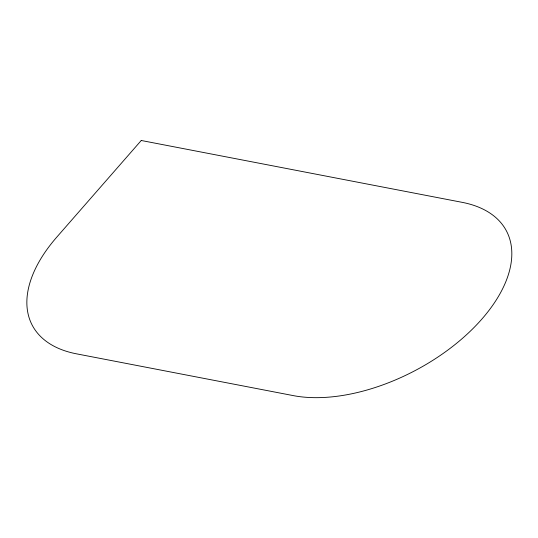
<?xml version="1.0" encoding="UTF-8"?>
<svg xmlns="http://www.w3.org/2000/svg" width="538" height="538" viewBox="0 0 538 538"><rect width="100%" height="100%" fill="white"/><g stroke="black" fill="none" stroke-linecap="round" stroke-linejoin="round"><path stroke-width="0.81" d="M141.245 140.492L56.786 237.124A145.616 80.794 -27.9 0 0 76.517 353.836L293.244 395.605A145.616 80.794 -27.9 0 0 481.893 319.054A145.616 80.794 -27.9 0 0 462.162 202.342L141.245 140.492"/></g></svg>
